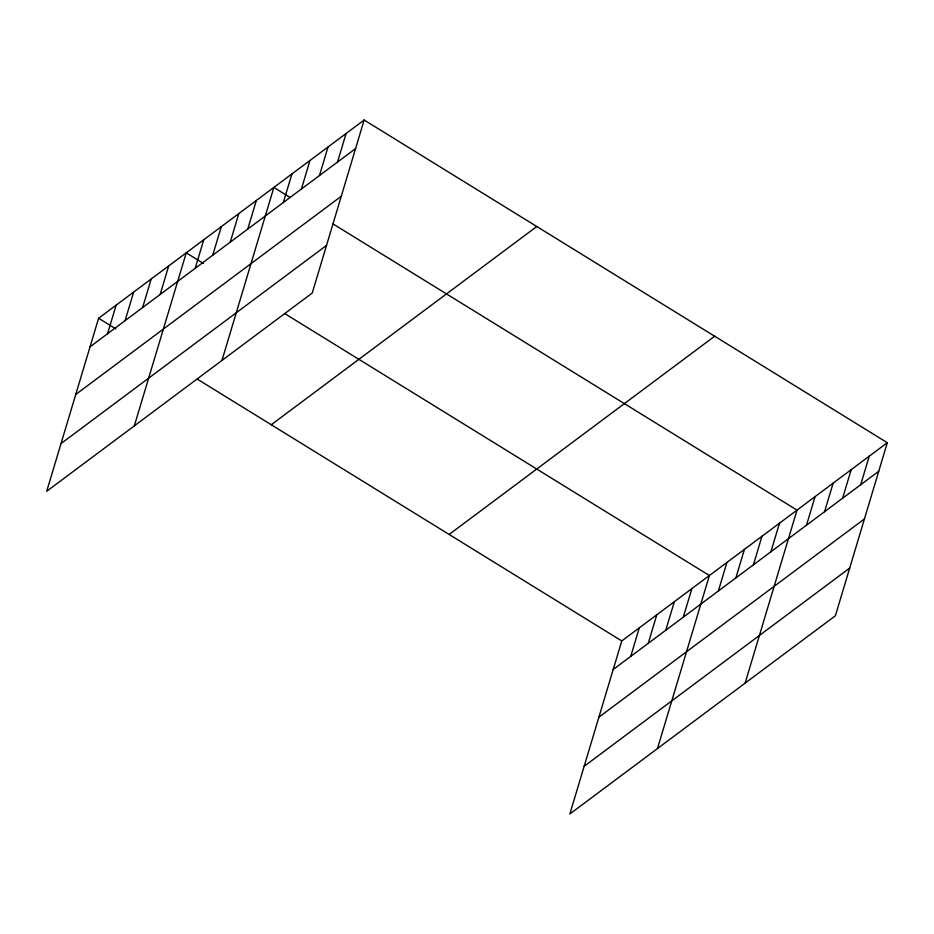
<?xml version="1.0" encoding="UTF-8"?>
<svg xmlns="http://www.w3.org/2000/svg" width="934" height="934" viewBox="0 0 934 934"><rect width="100%" height="100%" fill="white"/><g stroke="black" fill="none" stroke-linecap="round" stroke-linejoin="round"><path stroke-width="1.4" d="M364.143 120.031L98.607 318.249L46.7 491.284L312.236 293.054L364.143 120.031L887.3 442.716L835.393 615.751L569.857 813.969L621.764 640.946L887.3 442.716M107.573 333.73L116.131 305.173M125.098 320.642L133.667 292.085M142.622 307.555L151.191 279.009M160.146 294.479L168.715 265.921M134.321 425.869L186.24 252.845L203.495 263.493M195.194 268.315L203.764 239.758M212.718 255.227L221.288 226.67M230.243 242.139L238.812 213.594M247.767 229.063L256.336 200.506M221.953 360.454L273.86 187.43L289.89 197.319M283.352 202.503L291.922 173.946M301.413 189.018L309.971 160.473M319.463 175.545L328.032 146.988M337.524 162.061L346.082 133.504M630.73 656.415L639.288 627.858M648.254 643.328L656.824 614.77M665.779 630.252L674.348 601.694M683.303 617.164L691.872 588.607M657.478 748.554L709.396 575.531L284.893 313.684M718.351 591L726.921 562.443M735.875 577.913L744.445 549.367M753.399 564.837L761.969 536.279M770.924 551.749L779.493 523.192M745.11 683.139L797.017 510.116L333.053 223.938M806.509 525.188L815.078 496.631M824.57 511.704L833.128 483.158M842.62 498.231L851.189 469.674M860.681 484.746L869.239 456.201M90.049 346.806L355.574 148.588M75.736 394.487L341.272 196.257M61.002 443.603L326.538 245.385M271.257 424.737L536.781 226.518M449.126 534.458L714.662 336.228M613.206 669.491L878.731 471.273M598.904 717.172L864.429 518.942M584.159 766.289L849.695 568.07M98.607 318.249L115.874 328.908M197.261 379.099L621.764 640.946"/></g></svg>
